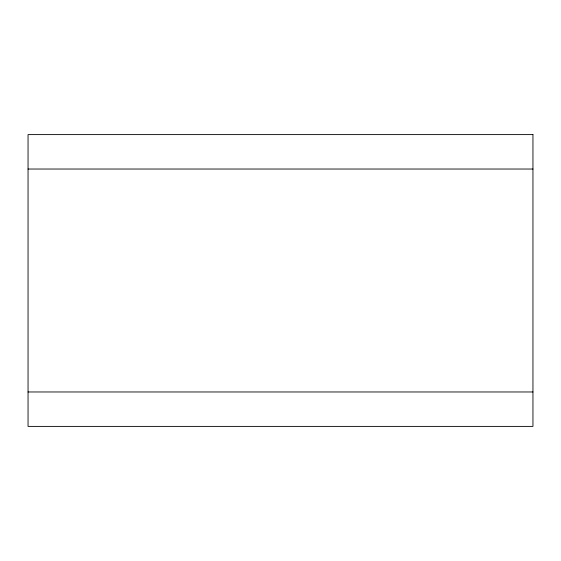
<?xml version="1.0" encoding="UTF-8"?>
<svg xmlns="http://www.w3.org/2000/svg" width="561" height="561" viewBox="0 0 561 561"><rect width="100%" height="100%" fill="white"/><g stroke="black" fill="none" stroke-linecap="round" stroke-linejoin="round"><path stroke-width="0.84" d="M28.05 169.029L532.95 169.029M28.05 391.971L532.95 391.971M532.95 134.605L28.05 134.605L28.05 426.395L532.95 426.395L532.95 134.605"/></g></svg>
